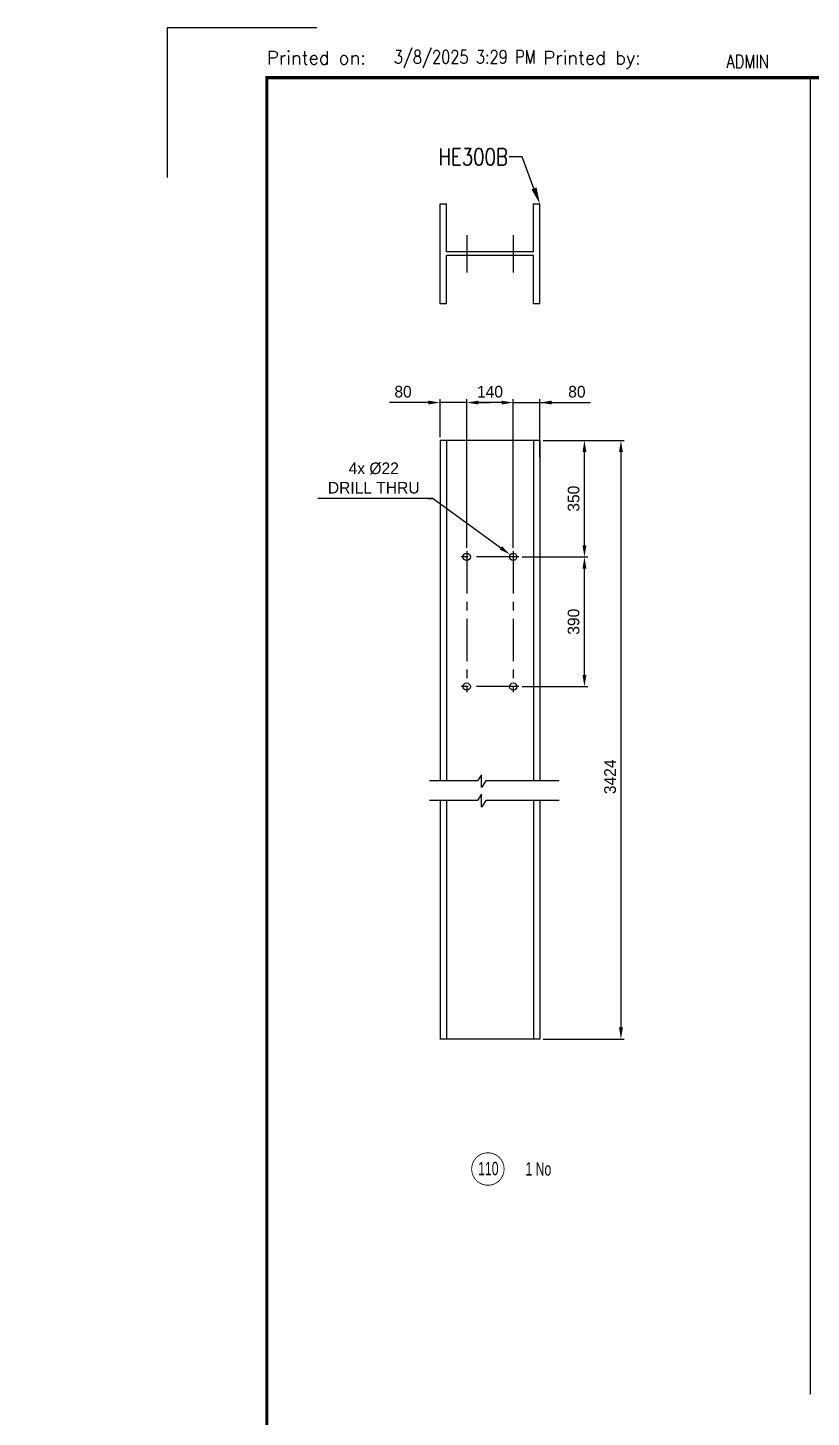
# Model space of a CAD drawing. Header units: millimetres. Extents: x 0 to 16187, y -20471 to 6290.
# Drawn here: x 11011.8 to 11247.2, y 1900.2 to 2318 of the extents above; entities that cross this region are included whole.
import ezdxf
from ezdxf import colors
from ezdxf.entities.mleader import LeaderData, LeaderLine
from ezdxf.enums import TextEntityAlignment as Align
from ezdxf.math import Vec2, Vec3

# ---------------------------------------------------------------- set-up
doc = ezdxf.new("R2010")
doc.units = ezdxf.units.MM
doc.header["$PDSIZE"] = -1
doc.linetypes.add('CENTERX2', pattern=[20.32, 12.7, -2.54, 2.54, -2.54])
doc.layers.add('BORDER1', color=3, linetype='Continuous')
doc.layers.add('BORDER2', color=7, linetype='Continuous')
doc.styles.add('ROMANC', font='ROMANC', dxfattribs={"height": 5})
doc.styles.add('ROMANS', font='ROMANS.shx', dxfattribs={"width": 0.8})
doc.styles.add('ROMANT', font='ROMANT', dxfattribs={"height": 4})
doc.styles.add('SLDTEXTSTYLE2', font='TXT', dxfattribs={"width": 0.686449})
doc.dimstyles.new('AM_ISO', dxfattribs={"dimtxt": 3.5, "dimasz": 3.5, "dimexe": 1, "dimexo": 1, "dimgap": 1.5, "dimtad": 1, "dimdsep": 46, "dimtxsty": 'Standard', "dimcen": 0, "dimclrd": 1, "dimclre": 1, "dimclrt": 1, "dimadec": 0, "dimazin": 2, "dimtp": 0.1, "dimtm": 0.1, "dimtfac": 0.71, "dimtdec": 3, "dimtmove": 0, "dimatfit": 3, "dimfxl": 1, "dimlwd": -1, "dimlwe": -1, "dimarcsym": 1})
doc.dimstyles.new('AM_ISO$3', dxfattribs={"dimtxt": 3.5, "dimasz": 3.5, "dimexe": 1, "dimexo": 1, "dimgap": 1.5, "dimtad": 1, "dimtoh": 1, "dimdsep": 46, "dimtxsty": 'Standard', "dimcen": 0, "dimclrd": 1, "dimclre": 1, "dimclrt": 1, "dimadec": 0, "dimazin": 2, "dimtp": 0.1, "dimtm": 0.1, "dimtfac": 0.71, "dimtdec": 3, "dimtofl": 0, "dimtmove": 0, "dimatfit": 0, "dimfxl": 1, "dimlwd": -1, "dimlwe": -1, "dimarcsym": 1})

# ---------------------------------------------------------------- blocks, each defined once
blk = doc.blocks.new('*U609')
at = {"layer": 'BORDER1', "color": 154, "true_color": 0x1859a9, "const_width": 1}
blk.add_lwpolyline([(1.81, 811), (1144, 811), (1144, 0), (0, 0), (0, 811)], close=True, dxfattribs=at)
at = {"layer": 'BORDER2'}
blk.add_lwpolyline([(15, 826), (-30, 826), (-30, 781)], dxfattribs=at)
at = {"layer": 'BORDER2', "style": 'ROMANS'}
blk.add_text('Printed on:                 Printed by:', height=4, dxfattribs=at).set_placement((0, 815))
at = {"layer": 'BORDER2', "char_height": 4, "attachment_point": 7, "style": 'ROMANS'}
for s, insert in [('3/8/2025 3:29 PM', (38.14, 813.89)), ('ADMIN', (138.14, 813.89))]:
    blk.add_mtext(s, dxfattribs=dict(at, insert=insert))
at = {"layer": 'BORDER2', "flags": 8}
for tag, height, style, p in [('REV-A', 3.24, 'ROMANS', (986.93, 140.25)), ('RE-A', 8.06, 'ROMANT', (1084.63, 7.17))]:
    blk.add_attdef(tag, text='', height=height, dxfattribs=dict(at, style=style)).set_placement(p, align=Align.CENTER)
at = {"layer": 'BORDER2', "style": 'ROMANS', "width": 3.830216}
blk.add_attdef('DATE-A', text='', height=3.24, dxfattribs=at).set_placement((995.51, 140.25), (1008.51, 140.25), align=Align.FIT)
at = {"layer": 'BORDER2'}
for tag, height, style, p in [('DRN-A', 3.24, 'ROMANS', (1018.38, 140.25)), ('CHD-A', 3.24, 'ROMANS', (1032.35, 140.25)), ('APD-A', 3.24, 'ROMANS', (1046.64, 140.25)), ('CONS_CONT_VEND', 4.2, 'ROMANC', (1061.39, 72.83))]:
    blk.add_attdef(tag, text='', height=height, dxfattribs=dict(at, style=style)).set_placement(p, align=Align.CENTER)
at = {"layer": 'BORDER2', "style": 'ROMANS', "width": 0.8}
for tag, p, height in [('1:X', (997.23, 122.55), 3.5), ('LOC', (1042.74, 122.55), 3.5), ('PROJ_NO', (1118.64, 122.55), 3.5), ('CONS_DRG_NO', (1011, 63), 3)]:
    blk.add_attdef(tag, p, '', height=height, dxfattribs=at)
at = {"layer": 'BORDER2', "lineweight": 30, "width": 0.8, "flags": 104}
blk.add_attdef('COMMENTS-A', text='', height=2.2, dxfattribs=at).set_placement((1055.21, 142.07), align=Align.MIDDLE_LEFT)
at = {"layer": 'BORDER2', "style": 'ROMANS', "width": 0.8}
for tag, p in [('PROJECT_TITLE_1', (1061.07, 55.35)), ('PROJECT_TITLE_2', (1061.07, 49.3))]:
    blk.add_attdef(tag, text='', height=3.5, dxfattribs=at).set_placement(p, align=Align.MIDDLE)
at = {"layer": 'BORDER2', "style": 'ROMANT', "width": 0.8}
for tag, p in [('DRG_TITLE_1', (1061.07, 36.31)), ('DRG_TITLE_2', (1061.07, 28.31)), ('DRG_TITLE_3', (1061.07, 20.31))]:
    blk.add_attdef(tag, text='', height=5, dxfattribs=at).set_placement(p, align=Align.CENTER)
at = {"layer": 'BORDER2', "style": 'ROMANT'}
for tag, p in [('AR', (995, 7.17)), ('PA', (1011.74, 7.17)), ('DC', (1028.45, 7.17)), ('TS', (1120.84, 7.17))]:
    blk.add_attdef(tag, p, '', height=8.06, dxfattribs=at)
for tag, p in [('SRNO', (1074.7, 7.17)), ('SH', (1115.8, 7.18))]:
    blk.add_attdef(tag, text='', height=8.06, dxfattribs=at).set_placement(p, align=Align.RIGHT)
at = {"layer": 'BORDER2', "style": 'ROMANS', "flags": 2}
blk.add_attdef('TB_VERSION', text='', height=2, dxfattribs=at).set_placement((1, -1), align=Align.TOP_LEFT)
blk = doc.blocks.new('A$7E921A1473147')
at = {"color": 6, "ltscale": 0.2}
for p, q in [((0, 300), (300, 300)), ((0, 281), (0, 300)), ((300, 300), (300, 281)), ((0, 281), (144.5, 281)), ((144.5, 19), (144.5, 281)), ((155.5, 19), (155.5, 281)), ((155.5, 281), (300, 281)), ((0, 19), (144.5, 19)), ((0, 0), (0, 19)), ((0, 0), (300, 0)), ((155.5, 19), (300, 19)), ((300, 19), (300, 0))]:
    blk.add_line(p, q, dxfattribs=at)
blk = doc.blocks.new('*D4832')
at = {"color": 1, "linetype": 'ByBlock'}
for p, q in [((11166.7, 2193.9), (11191.06, 2193.9)), ((11190.06, 2190.4), (11190.06, 2017.41)), ((11166.7, 2013.91), (11191.06, 2013.91))]:
    blk.add_line(p, q, dxfattribs=at)
at = {"color": 1}
for points in [[(11190.65, 2190.4), (11189.48, 2190.4), (11190.06, 2193.9)], [(11189.48, 2017.41), (11190.65, 2017.41), (11190.06, 2013.91)]]:
    blk.add_solid(points, dxfattribs=at)
at = {"layer": 'Defpoints', "color": 0}
for p in [(11165.7, 2193.9), (11165.7, 2013.91), (11190.06, 2013.91)]:
    blk.add_point(p, dxfattribs=at)
at = {"color": 1, "insert": (11186.81, 2092.78), "char_height": 3.5, "attachment_point": 5, "rotation": 90}
blk.add_mtext('3424', dxfattribs=at)
blk = doc.blocks.new('*D4833')
at = {"color": 1, "linetype": 'ByBlock'}
for p, q in [((11166.7, 2193.9), (11180.09, 2193.9)), ((11179.09, 2162.4), (11179.09, 2190.4)), ((11160.38, 2158.9), (11180.09, 2158.9))]:
    blk.add_line(p, q, dxfattribs=at)
at = {"color": 1}
for points in [[(11179.68, 2190.4), (11178.51, 2190.4), (11179.09, 2193.9)], [(11178.51, 2162.4), (11179.68, 2162.4), (11179.09, 2158.9)]]:
    blk.add_solid(points, dxfattribs=at)
at = {"layer": 'Defpoints', "color": 0}
for p in [(11165.7, 2193.9), (11179.09, 2193.9), (11159.38, 2158.9)]:
    blk.add_point(p, dxfattribs=at)
at = {"color": 1, "insert": (11175.84, 2176.4), "char_height": 3.5, "attachment_point": 5, "rotation": 90}
blk.add_mtext('350', dxfattribs=at)
blk = doc.blocks.new('*D4834')
at = {"color": 1, "linetype": 'ByBlock'}
for p, q in [((11160.38, 2158.9), (11180.09, 2158.9)), ((11179.09, 2123.4), (11179.09, 2155.4)), ((11160.38, 2119.9), (11180.09, 2119.9))]:
    blk.add_line(p, q, dxfattribs=at)
at = {"color": 1}
for points in [[(11179.68, 2155.4), (11178.51, 2155.4), (11179.09, 2158.9)], [(11178.51, 2123.4), (11179.68, 2123.4), (11179.09, 2119.9)]]:
    blk.add_solid(points, dxfattribs=at)
at = {"layer": 'Defpoints', "color": 0}
for p in [(11159.38, 2158.9), (11179.09, 2158.9), (11159.38, 2119.9)]:
    blk.add_point(p, dxfattribs=at)
at = {"color": 1, "insert": (11175.84, 2139.4), "char_height": 3.5, "attachment_point": 5, "rotation": 90}
blk.add_mtext('390', dxfattribs=at)
blk = doc.blocks.new('*D4835')
at = {"color": 1, "linetype": 'ByBlock'}
for p, q in [((11157.7, 2161.59), (11157.7, 2206.3)), ((11165.7, 2188.82), (11165.7, 2206.3)), ((11154.2, 2205.3), (11150.7, 2205.3)), ((11157.7, 2205.3), (11165.7, 2205.3)), ((11165.7, 2205.3), (11180.95, 2205.3)), ((11169.2, 2205.3), (11172.7, 2205.3))]:
    blk.add_line(p, q, dxfattribs=at)
at = {"color": 1}
for points in [[(11154.2, 2204.72), (11154.2, 2205.88), (11157.7, 2205.3)], [(11169.2, 2205.88), (11169.2, 2204.72), (11165.7, 2205.3)]]:
    blk.add_solid(points, dxfattribs=at)
at = {"layer": 'Defpoints', "color": 0}
for p in [(11165.7, 2205.3), (11165.7, 2187.82), (11157.7, 2160.59)]:
    blk.add_point(p, dxfattribs=at)
at = {"color": 1, "insert": (11176.82, 2208.55), "char_height": 3.5, "attachment_point": 5}
blk.add_mtext('80', dxfattribs=at)
blk = doc.blocks.new('*D4836')
at = {"color": 1, "linetype": 'ByBlock'}
for p, q in [((11143.7, 2161.59), (11143.7, 2206.3)), ((11157.7, 2161.59), (11157.7, 2206.3)), ((11154.2, 2205.3), (11147.2, 2205.3))]:
    blk.add_line(p, q, dxfattribs=at)
at = {"color": 1}
for points in [[(11147.2, 2205.88), (11147.2, 2204.72), (11143.7, 2205.3)], [(11154.2, 2204.72), (11154.2, 2205.88), (11157.7, 2205.3)]]:
    blk.add_solid(points, dxfattribs=at)
at = {"layer": 'Defpoints', "color": 0}
for p in [(11143.7, 2205.3), (11143.7, 2160.59), (11157.7, 2160.59)]:
    blk.add_point(p, dxfattribs=at)
at = {"color": 1, "insert": (11150.7, 2208.55), "char_height": 3.5, "attachment_point": 5}
blk.add_mtext('140', dxfattribs=at)
blk = doc.blocks.new('*D4837')
at = {"color": 1, "linetype": 'ByBlock'}
for p, q in [((11135.7, 2194.9), (11135.7, 2206.3)), ((11143.7, 2174.26), (11143.7, 2206.3)), ((11132.2, 2205.3), (11120.45, 2205.3)), ((11143.7, 2205.3), (11135.7, 2205.3)), ((11147.2, 2205.3), (11150.7, 2205.3))]:
    blk.add_line(p, q, dxfattribs=at)
at = {"color": 1}
for points in [[(11132.2, 2204.72), (11132.2, 2205.88), (11135.7, 2205.3)], [(11147.2, 2205.88), (11147.2, 2204.72), (11143.7, 2205.3)]]:
    blk.add_solid(points, dxfattribs=at)
at = {"layer": 'Defpoints', "color": 0}
for p in [(11135.7, 2205.3), (11135.7, 2193.9), (11143.7, 2173.26)]:
    blk.add_point(p, dxfattribs=at)
at = {"color": 1, "insert": (11124.57, 2208.55), "char_height": 3.5, "attachment_point": 5}
blk.add_mtext('80', dxfattribs=at)
blk = doc.blocks.new('*D4838')
at = {"color": 1, "linetype": 'ByBlock'}
for p, q in [((11132.1, 2176.43), (11133.6, 2176.43)), ((11133.6, 2176.43), (11153.98, 2161.61))]:
    blk.add_line(p, q, dxfattribs=at)
at = {"color": 1}
blk.add_solid([(11153.63, 2161.14), (11154.32, 2162.08), (11156.81, 2159.55)], dxfattribs=at)
at = {"layer": 'Defpoints', "color": 0}
for p in [(11156.81, 2159.55), (11158.58, 2158.26)]:
    blk.add_point(p, dxfattribs=at)
at = {"color": 1, "insert": (11115.76, 2182.6), "char_height": 3.5, "attachment_point": 5}
blk.add_mtext('4x %%c22\\PDRILL THRU', dxfattribs=at)

msp = doc.modelspace()

# ---------------------------------------------------------------- linework, layer by layer
for p, q in [((11246.88976, 2302.98256), (11246.88976, 1907.18905)), ((11135.69524, 2193.90383), (11135.69524, 2091.53275)), ((11165.69524, 2193.90383), (11135.69524, 2193.90383)), ((11137.59524, 2193.90383), (11137.59524, 2091.53275)), ((11163.79524, 2193.90383), (11163.79524, 2091.53275)), ((11165.69524, 2193.90383), (11165.69524, 2091.53275)), ((11133.59758, 2176.43144), (11098.95192, 2176.43144)), ((11148.17215, 2093.40069), (11146.91767, 2091.53275)), ((11148.17215, 2089.56522), (11148.17215, 2093.40069)), ((11146.91767, 2091.53275), (11132.48576, 2091.53275)), ((11149.48614, 2091.53275), (11148.17215, 2089.56522)), ((11171.5024, 2091.53275), (11149.48614, 2091.53275)), ((11146.91767, 2085.67215), (11132.48576, 2085.67215)), ((11135.69524, 2085.67215), (11135.69524, 2013.90688)), ((11137.59524, 2085.67215), (11137.59524, 2013.90688)), ((11148.17215, 2087.5401), (11146.91767, 2085.67215)), ((11148.17215, 2083.70462), (11148.17215, 2087.5401)), ((11149.48614, 2085.67215), (11148.17215, 2083.70462)), ((11171.5024, 2085.67215), (11149.48614, 2085.67215)), ((11163.79524, 2085.67215), (11163.79524, 2013.90688)), ((11165.69524, 2085.67215), (11165.69524, 2013.90688)), ((11165.69524, 2013.90688), (11135.69524, 2013.90688))]:
    msp.add_line(p, q)
at = {"color": 3, "linetype": 'CENTERX2', "lineweight": 25}
for p, q in [((11143.69524, 2255.66099), (11143.69524, 2244.39228)), ((11157.69524, 2255.66099), (11157.69524, 2244.39228)), ((11143.69524, 2160.5876), (11143.69524, 2118.22007)), ((11157.69524, 2160.5876), (11157.69524, 2118.22007)), ((11159.379, 2158.90383), (11142.01147, 2158.90383)), ((11159.379, 2119.90383), (11142.01147, 2119.90383))]:
    msp.add_line(p, q, dxfattribs=at)
at = {"color": 4}
msp.add_lwpolyline([(11154.94886, 1974.85685, 0.25, 0.25, 1), (11145.19886, 1974.85685, 0.25, 0.25, 1)], format="xyseb", close=True, dxfattribs=at)
for centre in [(11143.69524, 2158.90383), (11157.69524, 2158.90383), (11143.69524, 2119.90383), (11157.69524, 2119.90383)]:
    msp.add_circle(centre, 1.1)

# ---------------------------------------------------------------- block references
at = {"ltscale": 0.2, "xscale": 0.09999999999999995, "yscale": 0.09999999999999995, "zscale": 0.09999999999999995, "rotation": 89.99999999999999}
msp.add_blockref('A$7E921A1473147', (11165.69524, 2235.02664), dxfattribs=at)
at = {"layer": 'BORDER1'}
msp.add_blockref('*U609', (11083.63135, 1491.98256), dxfattribs=at)

# ---------------------------------------------------------------- texts
at = {"color": 4, "style": 'SLDTEXTSTYLE2', "width": 0.686449}
for s, p in [('110', (11150.20704, 1975.01122)), ('1 No', (11165.24408, 1974.88979))]:
    msp.add_text(s, height=4, dxfattribs=at).set_placement(p, align=Align.MIDDLE_CENTER)

# ---------------------------------------------------------------- dimensions: what is measured, and where the dimension line sits
dim = msp.add_linear_dim(base=(11135.69524, 2205.30144), p1=(11143.69524, 2173.26075), p2=(11135.69524, 2193.90383), dimstyle='AM_ISO', override={"dimtxt": 3.5, "dimdec": 0, "dimlfac": 10})
dim.commit()
dim.dimension.update_dxf_attribs({"geometry": '*D4837', "text_midpoint": (11124.57024, 2208.55144)})
for base, p2, picture, middle in [((11143.69524, 2205.30144), (11143.69524, 2160.5876), '*D4836', (11150.69524, 2205.30144)), ((11165.69524, 2205.30144), (11165.69524, 2187.82321), '*D4835', (11176.82024, 2205.30144))]:
    dim = msp.add_linear_dim(base=base, p1=(11157.69524, 2160.5876), p2=p2, dimstyle='AM_ISO', override={"dimtxt": 3.5, "dimdec": 0, "dimlfac": 10})
    dim.commit()
    dim.dimension.update_dxf_attribs({"geometry": picture, "text_midpoint": middle, "dimtype": 160})
dim = msp.add_diameter_dim_2p(p1=(11158.58481, 2158.2568), p2=(11156.80566, 2159.55087), text='4x <>\\PDRILL THRU', dimstyle='AM_ISO$3', override={"dimtxt": 3.5, "dimlfac": 10, "dimtxsty": 'Standard'})
dim.commit()
dim.dimension.update_dxf_attribs({"geometry": '*D4838', "text_midpoint": (11115.76425, 2176.43144), "dimtype": 163})
dim = msp.add_linear_dim(base=(11179.09305, 2193.90383), p1=(11159.379, 2158.90383), p2=(11165.69524, 2193.90383), angle=90, dimstyle='AM_ISO', override={"dimtxt": 3.5, "dimdec": 0, "dimlfac": 10})
dim.commit()
dim.dimension.update_dxf_attribs({"geometry": '*D4833', "text_midpoint": (11179.09305, 2176.40383), "dimtype": 160})
dim = msp.add_linear_dim(base=(11190.06448, 2013.90688), p1=(11165.69524, 2193.90383), p2=(11165.69524, 2013.90688), angle=270, text='3424', dimstyle='AM_ISO', override={"dimtxt": 3.5, "dimtxsty": 'Standard'})
dim.commit()
dim.dimension.update_dxf_attribs({"geometry": '*D4832', "text_midpoint": (11190.06448, 2092.78482), "dimtype": 160})
dim = msp.add_linear_dim(base=(11179.09305, 2158.90383), p1=(11159.379, 2119.90383), p2=(11159.379, 2158.90383), angle=90, dimstyle='AM_ISO', override={"dimtxt": 3.5, "dimdec": 0, "dimlfac": 10})
dim.commit()
dim.dimension.update_dxf_attribs({"geometry": '*D4834', "text_midpoint": (11175.84305, 2139.40383)})

# ---------------------------------------------------------------- leaders
at = {"color": 1}
ml = msp.add_multileader_mtext('Standard', dxfattribs=at)
ml.set_content('HE300B', color=1, style='ROMANS')
ml.set_leader_properties()
ml.build(insert=Vec2(0, 0))
ml.multileader.update_dxf_attribs({"dogleg_length": 3.84358, "arrow_head_size": 5})
ctx = ml.context
ctx.base_point, ctx.char_height, ctx.arrow_head_size, ctx.landing_gap_size, ctx.plane_origin = Vec3(11133.83213, 2279.178), 5, 5, 0.4, Vec3(62738.12041, -25189.21513)
ctx.text_align_type = 2
notes = []
notes.append((ctx, [(0, (1, 1, 0), (11160.35571, 2279.178), (-1, 0), 3.84358, [(0, [(11165.69524, 2265.02664)], 0, [])])]))
ctx.mtext.insert, ctx.mtext.width, ctx.mtext.alignment = Vec3(11156.11213, 2281.678), 144.3262905, 3
ml = msp.add_multileader_mtext('Standard', dxfattribs=at)
ml.set_content('HE300B', color=1, style='ROMANS')
ml.set_leader_properties()
ml.build(insert=Vec2(0, 0))
ml.multileader.update_dxf_attribs({"dogleg_length": 3.84358, "arrow_head_size": 5})
ctx = ml.context
ctx.base_point, ctx.char_height, ctx.arrow_head_size, ctx.landing_gap_size, ctx.plane_origin = Vec3(11318.67564, 2281.90887), 5, 5, 0.4, Vec3(62922.96392, -25207.48426)
ctx.text_align_type = 2
notes.append((ctx, [(0, (1, 1, 0), (11345.19921, 2281.90887), (-1, 0), 3.84358, [(0, [(11350.53874, 2267.7575)], 0, [])])]))
ctx.mtext.insert, ctx.mtext.width, ctx.mtext.alignment = Vec3(11340.95564, 2284.40887), 144.3262905, 3
for ctx, leaders in notes:
    for number, flags, end, landing, length, lines in leaders:
        leader = LeaderData()
        leader.index, (leader.has_last_leader_line, leader.has_dogleg_vector, leader.attachment_direction) = number, flags
        leader.last_leader_point, leader.dogleg_vector, leader.dogleg_length = Vec3(end), Vec3(landing), length
        for number, points, colour, breaks in lines:
            line = LeaderLine()
            line.index, line.vertices, line.color, line.breaks = number, Vec3.list(points), colors.encode_raw_color(colour), breaks
            leader.lines.append(line)
        ctx.leaders.append(leader)

doc.saveas('drawing.dxf')
